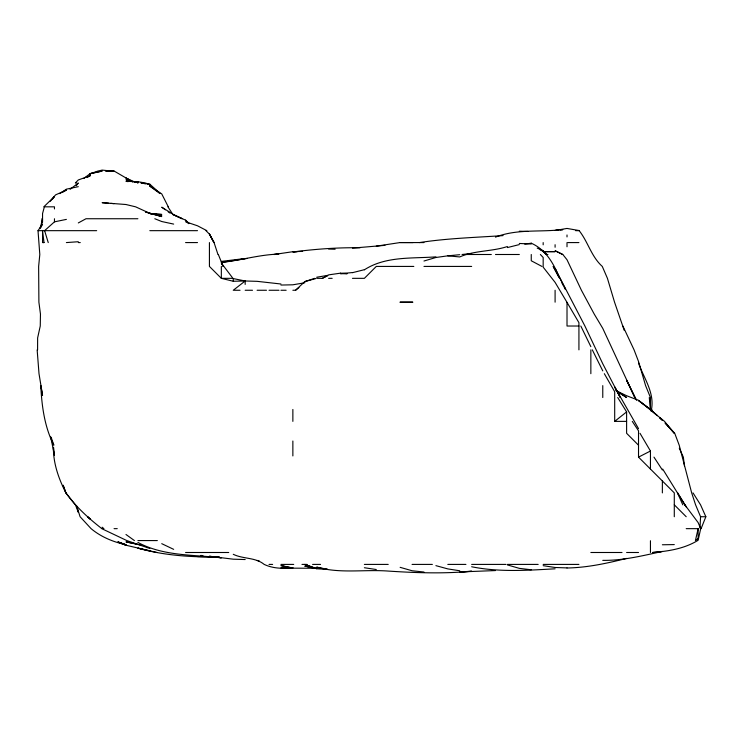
<?xml version="1.0" encoding="UTF-8"?>
<svg xmlns="http://www.w3.org/2000/svg" width="743" height="743" viewBox="0 0 743 743"><rect width="100%" height="100%" fill="white"/><g stroke="black" fill="none" stroke-linecap="round" stroke-linejoin="round"><path stroke-width="1.11" d="M37.587 349.86L37.624 337.935L40.252 326.019L40.466 314.094L38.896 302.178L38.636 266.421L39.806 254.496L38.014 230.664L42.546 223.949L40.744 227.785M651.481 409.458C654.667 392.675 643.921 378.215 638.525 363.16M700.027 527.567L700.565 516.729L695.578 504.813L691.677 492.897L679.213 445.215L674.718 433.29L665.096 422.99L674.291 433.29L664.53 421.374L638.525 400.282L626.609 395.731L616.681 390.994M543.17 244.809L543.17 242.58M662.7 469.056L684.814 504.813L698.132 522.589L700.705 528.654L698.132 540.226L698.132 528.654L686.207 528.654M698.132 528.654L695.42 540.57L698.132 538.489M39.973 228.621L42.546 219.426M651.184 411.473L651.908 409.458M701.095 528.654L705.85 516.729L700.547 504.813L693.015 492.897M76.288 185.731L78.303 182.982L70.056 189.344M50.31 201.288L55.549 194.898L66.387 190.087L62.663 192.233M52.391 199.087L54.462 196.505L43.828 206.823M292.863 290.262L295.584 290.262L304.779 281.597L314.791 278.337M66.387 219.389L54.462 221.841L44.608 230.664L48.239 242.58M295.584 290.262L298.927 287.532M604.319 373.692L614.693 391.719L614.693 421.374L626.609 411.91L617.721 397.533M280.938 284.002L257.097 281.337L245.181 280.984L233.265 290.262L240.045 290.262M83.81 178.469L90.228 173.556L102.144 171.085L90.228 173.713L97.9 171.057L102.144 170.11L111.887 171.057M59.877 193.626L66.387 189.168L78.303 186.679M87.247 177.447L90.228 175.701L90.228 173.556M316.694 278.337L322.36 278.337L328.62 274.873L340.535 273.164L347.037 273.573M78.303 222.937L86.002 218.739L137.901 218.739M364.376 269.811C385.589 256.047 411.78 258.648 435.9 256.864M674.291 516.729L674.291 492.897L638.525 457.131L650.45 451.02L640.002 433.29M322.36 278.337L327.728 275.672M697.64 540.57C684.034 548.808 668.18 551.241 652.595 552.495L662.366 551.455C642.769 555.671 622.903 560.686 602.768 560.361M507.413 246.518C491.875 251.682 474.796 250.27 459.731 256.939L447.815 255.843L435.9 257.487L423.974 261.016M90.228 175.701L78.303 179.955L75.34 182.982L76.278 182.982M495.497 237.119C517.063 228.686 540.217 232.373 562.674 229.541M315.617 278.634L304.779 281.597L304.779 282.767L292.863 284.801L280.938 285.052M352.461 272.672L364.376 269.7M507.413 247.568L519.329 244.586M626.609 558.392C607.068 563.333 587.258 567.643 567.011 567.996M247.345 258.415L221.34 262.437C240.583 260.459 259.344 254.617 278.764 254.115M316.694 277.223L327.533 275.412M419.405 242.58C447.11 238.317 475.167 237.5 503.076 235.605M245.181 258.499L221.34 261.406M376.292 246.165L399.938 242.58M524.753 244.131L531.254 243.202C546.105 249.759 553.934 264.016 559.637 278.337L555.095 268.557L565.414 289.268L564.281 287.281M462.044 254.496L471.656 253.484M447.815 255.843L459.731 254.7M352.461 248.125L384.967 245.348M558.346 230.172L555.095 230.469L567.011 228.435L578.927 230.516M560.51 229.977L562.674 229.782M340.535 273.164L340.535 273.647L352.461 272.56M297.191 251.728L292.863 251.979C315.106 249.109 337.684 247.419 360.039 247.781M66.387 242.58L78.303 241.726M277.938 254.217L273.926 254.496L292.863 251.701L302.615 251.375M555.095 568.804C527.316 570.364 499.138 572.324 471.656 566.76M197.499 556.572L219.176 556.934C191.852 557.306 164.324 555.597 137.901 548.148L156.894 552.495M209.424 242.58L209.424 266.421L221.34 278.337L233.265 281.263L245.181 280.984L245.181 284.439M662.366 544.768L674.291 544.591M543.17 251.738L555.095 251.645L543.17 251.58M316.694 568.265L292.863 568.163L280.938 565.562L292.863 568.014L280.938 567.856L292.863 567.596C283.25 568.85 273.08 568.636 264.192 564.411C255.406 557.176 243.212 559.191 233.265 554.297M106.24 171.057L114.143 171.057L132.588 181.803M105.395 171.057L114.06 171.057M38.014 230.664L96.664 230.664M149.826 230.664L197.499 230.664M575.593 230.664L578.927 230.664M44.013 242.58L42.546 242.58L42.546 230.664L44.013 242.58L42.546 242.385M78.303 242.58L80.263 242.58M185.583 242.58L197.499 242.58M423.974 242.58L400.133 242.562L413.062 242.58M567.912 242.58L578.927 242.58M466.01 254.496L491.309 254.496M495.497 254.496L519.329 254.496M546.012 254.496L547.907 254.496M562.711 254.496L555.095 250.744L562.832 254.496L567.011 259.753L581.416 290.262L594.233 314.094L602.768 328.378L634.847 397.533L626.609 380.295L636.612 400.319M413.823 266.421L376.292 266.421L364.376 278.337L352.461 278.337M423.974 266.421L471.656 266.421M328.62 278.337L332.167 278.337M245.181 290.262L252.499 290.262M257.097 290.262L266.486 290.262M269.022 290.262L278.996 290.262M280.938 290.262L286.139 290.262M578.927 326.019L567.011 326.019L567.011 302.364L555.095 282.368L543.17 267.146L543.17 257.477L540.365 254.496M614.693 421.374L626.609 421.374M700.538 516.729L705.85 516.729M114.06 528.654L117.245 528.654M700.11 528.654L700.705 528.654M137.901 540.57L157.34 540.57M185.583 552.495L228.733 552.495M590.852 552.495L622.012 552.495M626.609 552.495L638.525 552.495M269.022 564.411L272.625 564.411M280.938 564.411L293.708 564.411M301.974 564.411L307.11 564.411M312.589 564.411L320.539 564.411M364.376 564.411L388.217 564.411M412.059 564.411L432.361 564.411M447.815 564.411L465.935 564.411M471.656 564.411L506.048 564.411M507.413 564.411L538.173 564.411M543.17 564.411L578.927 564.411M495.497 570.559L459.731 571.961L471.656 571.218C443.896 573.875 415.987 572.881 388.217 571.07C364.414 569.296 339.95 573.828 316.694 567.141L323.196 568.423M209.424 557.185L219.176 557.204M340.535 273.647L347.037 273.796M519.329 231.212L528.004 231.444M328.62 249.035L335.121 249.23M245.181 559.544L233.265 559.191L209.424 556.247L221.34 557.826C193.282 554.584 163.525 556.303 137.901 542.418M567.011 567.912L555.095 567.494L543.17 565.664M150.903 214.04L161.742 214.448L149.826 213.455L161.742 215.349L149.826 213.352L145.489 211.95L161.742 216.575L149.826 213.334L135.607 206.823L125.985 204.52L102.144 202.69L108.645 203.22M519.329 243.472L531.254 243.992L531.254 243.202M327.533 569.426L316.694 568.766L304.779 564.411L316.694 568.646L304.779 566.129L313.444 567.68M110.809 203.387L114.06 203.656M200.749 555.42L202.923 555.634M423.974 572.036L412.059 570.745L400.133 567.336M531.254 569.779L519.329 568.358L507.413 564.921M160.042 193.375L149.826 184.199L140.984 182.982L145.405 183.8M128.149 181.636L125.985 181.338L137.901 181.71L145.396 182.982L149.826 184.608L147.616 184.208M364.376 567.736L376.292 569.528M459.731 570.763L447.815 568.906L435.9 565.646M141.151 545.093L125.985 541.898L136.823 544.117M325.369 568.85L327.533 569.277M245.181 280.984L233.265 278.588L233.265 281.263M149.826 550.832L125.985 545.232L118.035 542.121M173.667 224.098L161.742 221.525L154.804 218.739M133.573 181.803L125.985 179.732L132.505 181.682M257.097 560.426L259.27 561.021M149.826 548.492L126.812 540.57L102.144 528.849M118.397 542.065L125.985 544.721C113.307 542.028 101.104 537.003 91.083 528.654L80.086 516.729L76.65 505.937M185.583 221.776L197.499 225.788L206.842 230.664M118.397 542.204L125.985 545.046L119.911 542.604M117.886 541.842L125.985 545.232M537.217 248.116L543.17 250.716L546.569 254.496L543.17 251.385L540.189 249.862M133.889 181.636L125.985 178.051L129.756 180.243M161.742 543.672L173.667 549.356M541.916 266.421L531.254 260.765L531.254 254.496M188.471 223.652L185.583 220.151L173.667 214.857L182.174 218.739L173.667 214.634L161.742 207.204L165.41 209.814M617.442 391.775L626.609 397.533L615.603 389.973M149.826 184.199L149.826 186.121L161.742 193.904L168.289 206.823M168.159 211.774L169.998 213.083M125.985 534.486L134.409 540.57M149.826 186.121L159.912 193.552M650.45 409.402L638.525 400.551L650.45 409.458L657.286 415.625M101.875 528.654C88.723 518.447 76.241 507.097 66.387 493.603L65.895 492.897C58.716 478.826 53.208 463.363 53.412 447.379M102.144 527.205L103.909 528.654M188.991 223.29L185.583 220.151M649.28 397.533L650.45 409.458L657.258 415.625M659.812 417.947L662.366 420.259L659.83 417.947M638.525 445.215L626.609 433.29L626.609 411.91M674.291 504.813L686.207 516.729M206.006 230.664L209.424 234.156L214.058 242.58L217.968 254.496M75.349 504.813L65.913 492.897L63.155 485.309L65.913 492.897M662.366 469.985L653.97 457.131M684.814 504.813L686.207 506.856L677.672 492.897M632.284 421.374L638.525 430.829L638.525 457.131M579.168 230.664C588.094 241.958 591.279 256.539 602.285 266.421L607.43 278.337L614.545 302.178L624.231 330.356M167.937 206.823L173.091 214.811M638.525 428.674L614.693 386.992L620.303 397.533L602.768 363.773L584.908 326.019L560.148 278.337L553.163 266.421L558.299 276.322M567.011 302.364L578.927 322.676L578.927 349.86M562.098 283.306L563.185 285.293M209.424 234.156L213.993 242.58L209.424 233.869M580.812 326.019L590.852 346.656M602.768 370.878L592.32 349.86M679.278 448.196L683.337 457.131L684.461 465.805M622.866 326.019L634.067 349.86L638.525 361.488M677.486 492.897L682.798 504.813M75.442 504.813L78.303 512.261L77.476 509.066M218.331 254.496L223.141 266.421L221.34 263.041L232.93 278.337L221.34 278.337L221.34 266.421M51.267 437.627L53.84 445.215C44.478 426.761 41.775 406.022 40.781 385.617L42.546 395.332L39.008 373.692L37.15 349.86M638.627 361.776L645.593 385.617L650.45 397.533L650.45 409.458M50.626 436.55L54.462 455.292L53.57 447.453M41.887 218.739L42.091 222.055M662.366 480.972L662.366 492.897M650.45 451.02L650.45 469.056M650.45 540.737L650.45 552.495M602.768 385.617L602.768 397.533M590.852 349.86L590.852 373.692M567.011 234.974L567.011 236.915M567.011 242.58L567.011 246.778M555.095 244.707L555.095 247.252M555.095 290.262L555.095 302.178M543.17 250.716L543.17 251.385M292.863 409.458L292.863 421.374M292.863 441.008L292.863 455.933M54.462 208.95L54.462 206.823L44.376 206.823L42.546 213.575L42.546 222.055M54.462 218.739L54.462 221.841M137.901 181.766L137.817 182.982L137.901 181.766M412.718 302.178L400.133 302.178L412.718 302.178M136.823 182.379L134.65 182.184L136.823 182.369M90.228 519.125L87.618 516.729L90.228 519.125"/></g></svg>
